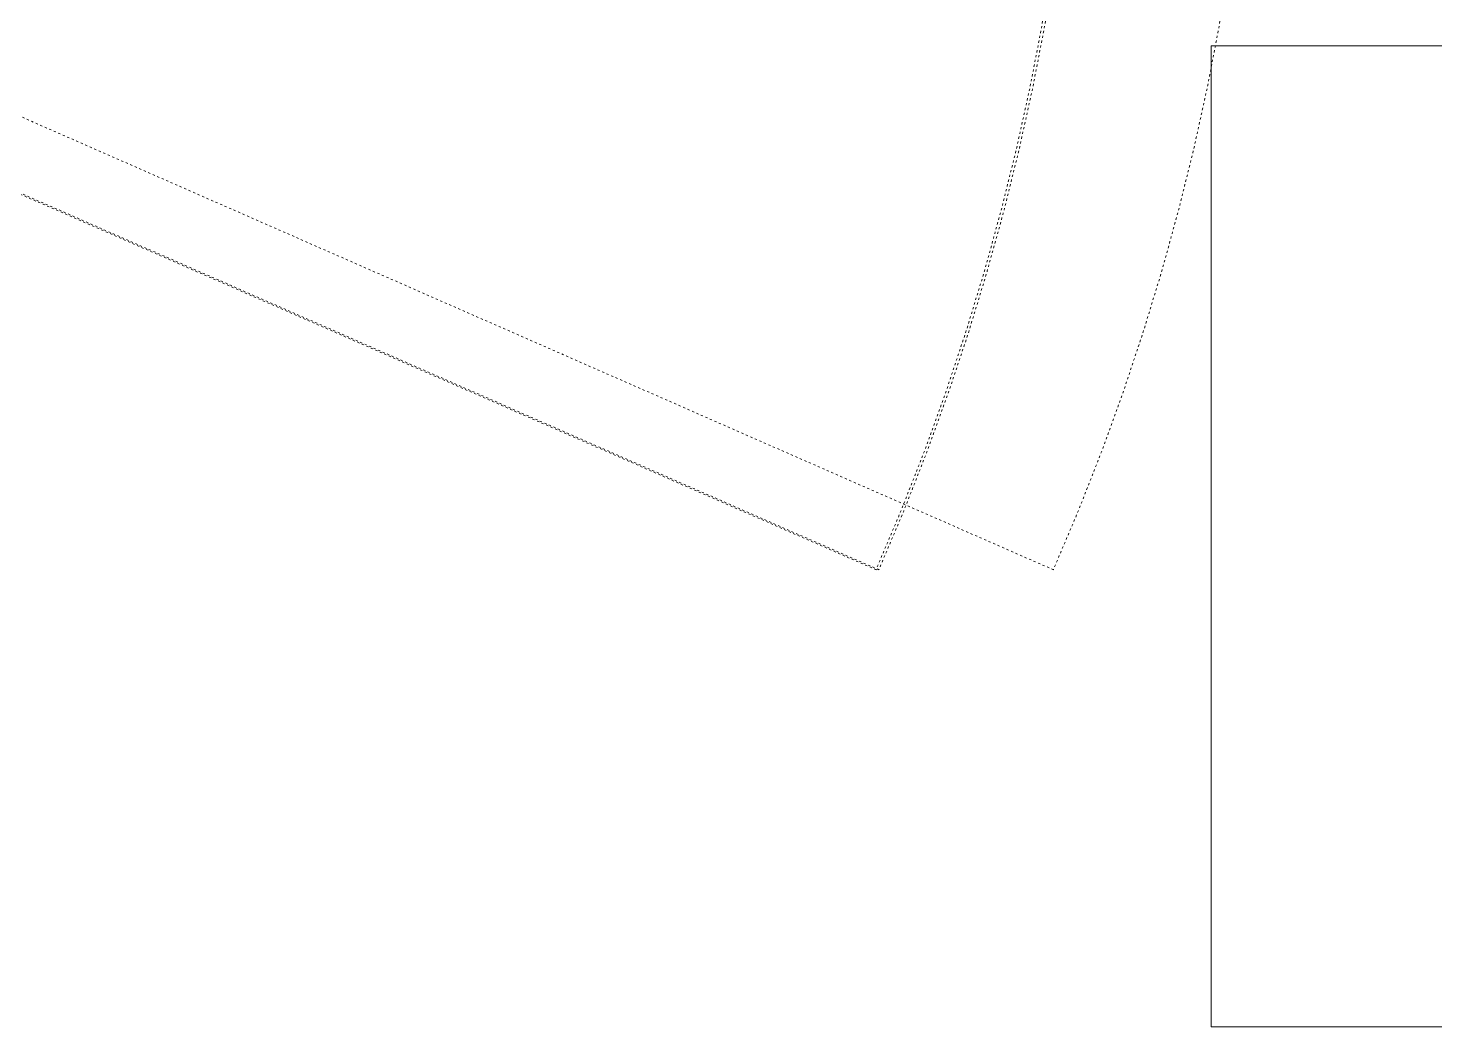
# Model space of a CAD drawing. Extents: x -1133 to 23780, y -1311 to 8245.
# Drawn here: x 2854.5 to 2919, y 2753.2 to 2799 of the extents above; entities that cross this region are included whole.
import ezdxf

# ---------------------------------------------------------------- set-up
doc = ezdxf.new("R2010")
doc.units = 0
doc.header["$MEASUREMENT"] = 0
doc.linetypes.add('DOT2', pattern=[0.125, 0, -0.125])
doc.layers.get('0').update_dxf_attribs({"color": 9, "lineweight": 9})
for name, color, linetype, lineweight in [('05', 9, 'Continuous', 9), ('10', 9, 'Continuous', 9), ('20', 9, 'DOT2', 9)]:
    doc.layers.add(name, color=color, linetype=linetype, lineweight=lineweight)

# ---------------------------------------------------------------- blocks, each defined once
blk = doc.blocks.new('Group-41-1')
for p, q in [((384804.56453, 69162.035), (384804.56453, 69161.585)), ((384805.17787, 69162.035), (384804.56453, 69162.035)), ((384805.17787, 69161.585), (384805.17787, 69162.035)), ((384804.56453, 69161.585), (384805.17787, 69161.585))]:
    blk.add_line(p, q)
at = {"flags": 128}
blk.add_lwpolyline([(384804.56453, 69162.035), (384805.17787, 69162.035), (384805.17787, 69161.585), (384804.56453, 69161.585)], close=True, dxfattribs=at)
blk = doc.blocks.new('Group-42-1')
at = {"layer": '05', "color": 7}
blk.add_blockref('Group-41-1', (-1.22667, 0), dxfattribs=at)
blk = doc.blocks.new('fsdfsfsfsfd')
at = {"layer": '20', "elevation": 0}
blk.add_lwpolyline([(52607.49, -74590.872), (52562.943, -74489.432)], dxfattribs=at)
at = {"layer": '20'}
blk.add_arc((52607.49, -74590.872), 110.79, 89.60696, 113.70858, dxfattribs=at)
blk = doc.blocks.new('p-zemin kat')
at = {"xscale": -1, "rotation": 270}
blk.add_blockref('fsdfsfsfsfd', (77382.795, -49788.75), dxfattribs=at)

msp = doc.modelspace()

# ---------------------------------------------------------------- block references
at = {"xscale": -1, "rotation": 270}
for p in [(77382.924, -49788.75), (77390.924, -49788.75)]:
    msp.add_blockref('fsdfsfsfsfd', p, dxfattribs=at)
at = {"layer": '05', "color": 7, "xscale": 100, "yscale": 100, "zscale": 100}
msp.add_blockref('Group-42-1', (-38477425.057, -6913405.274), dxfattribs=at)
at = {"layer": '10'}
msp.add_blockref('p-zemin kat', (0, 0), dxfattribs=at)

doc.saveas('drawing.dxf')
